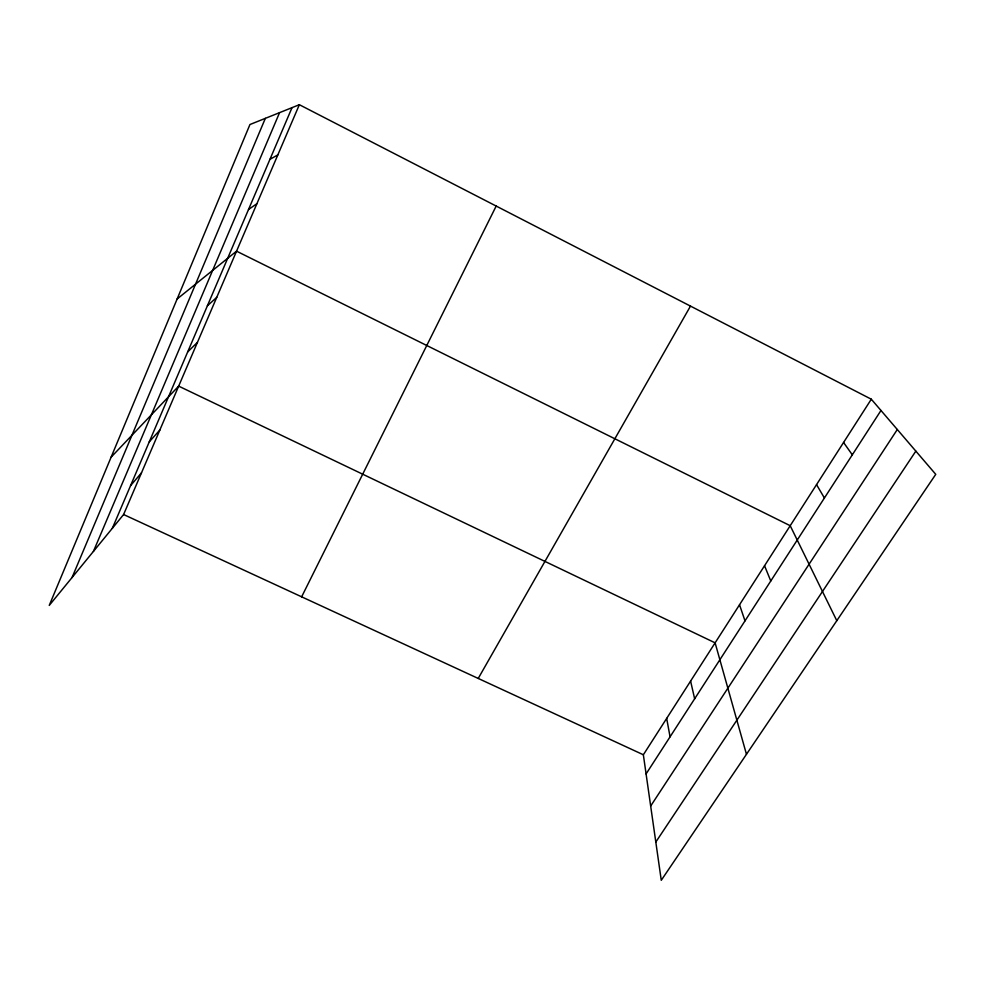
<?xml version="1.0" encoding="UTF-8"?>
<svg xmlns="http://www.w3.org/2000/svg" width="985" height="985" viewBox="0 0 985 985"><rect width="100%" height="100%" fill="white"/><g stroke="black" fill="none" stroke-linecap="round" stroke-linejoin="round"><path stroke-width="1.48" d="M72.053 577.542L265.334 118.36M93.415 551.428L279.568 112.647M112.352 528.28L292.028 107.648M299.354 104.706L249.944 124.529L49.25 605.406L123.605 514.527L299.354 104.706L871.306 399.208L935.75 474.339L661.267 880.294L643.353 754.769L871.306 399.208M301.644 596.824L496.181 206.062M478.23 678.443L690.485 306.101M646.086 773.927L880.972 410.474M650.666 806.038L897.31 429.509M655.801 842.064L915.841 451.118M130.574 485.642L141.483 472.849M149.277 441.834L159.829 430.076M111.12 457.163L178.667 386.132L715.11 642.836L746.458 754.288M187.692 351.916L197.456 342.337M207.404 305.769L216.737 297.372M177.128 298.984L236.548 251.175L790.204 525.707L836.794 620.685M248.503 209.522L256.9 203.698M269.952 159.324L277.832 154.904M123.605 514.527L643.353 754.769M843.566 442.474L852.308 454.824M816.54 484.632L824.408 498.004M764.545 565.735L770.775 580.978M739.526 604.765L745.005 620.87M690.596 681.078L694.647 698.796M666.673 718.385L670.059 736.842"/></g></svg>
